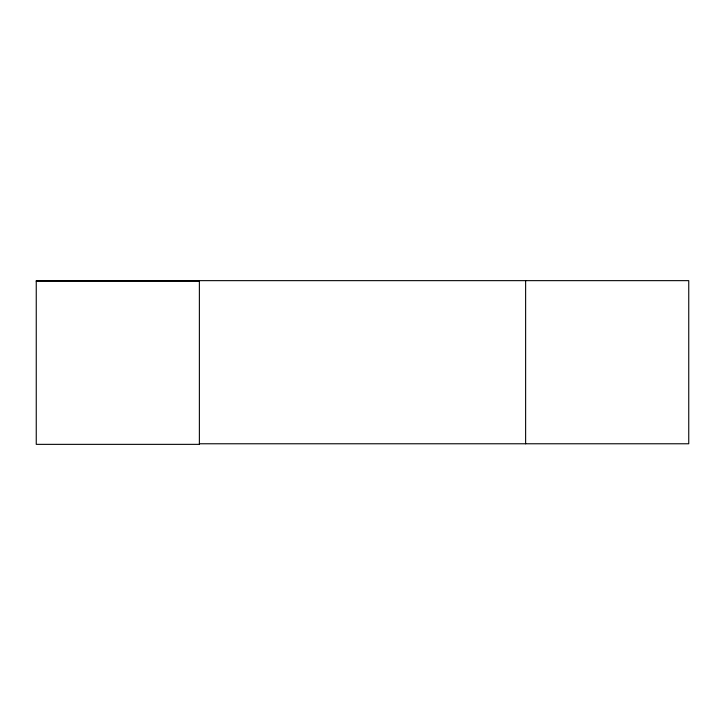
<?xml version="1.0" encoding="UTF-8"?>
<svg xmlns="http://www.w3.org/2000/svg" width="725" height="725" viewBox="0 0 725 725"><rect width="100%" height="100%" fill="white"/><g stroke="black" fill="none" stroke-linecap="round" stroke-linejoin="round"><path stroke-width="1.09" d="M36.25 281.228L199.375 281.228M199.375 443.772L688.75 443.772L688.75 280.647L36.25 280.647L36.25 444.353L199.375 444.353L199.375 280.647M525.625 280.647L525.625 443.772"/></g></svg>
